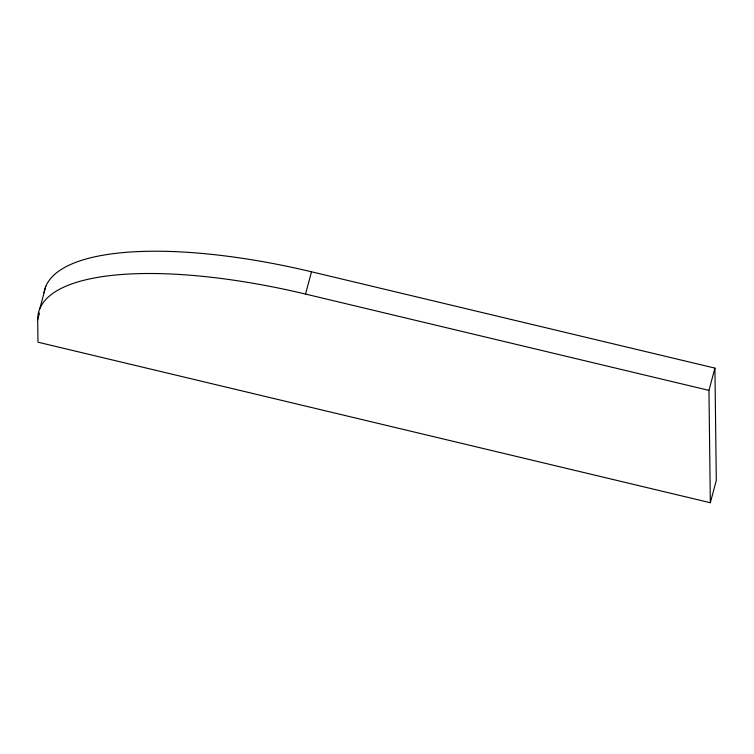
<?xml version="1.0" encoding="UTF-8"?>
<svg xmlns="http://www.w3.org/2000/svg" width="754" height="754" viewBox="0 0 754 754"><rect width="100%" height="100%" fill="white"/><g stroke="black" fill="none" stroke-linecap="round" stroke-linejoin="round"><path stroke-width="1.13" d="M39.858 308.537L45.824 286.266M43.986 292.835A277.463 86.851 15 0 1 311.515 271.789L714.924 368.122L716.3 480.458L710.325 502.729L37.973 342.184L37.7 319.715L39.491 313.033M37.7 319.715A277.463 86.851 15 0 1 305.54 294.069L311.515 271.789M710.325 502.729L708.958 390.393L714.924 368.122M305.54 294.069L708.958 390.393"/></g></svg>
